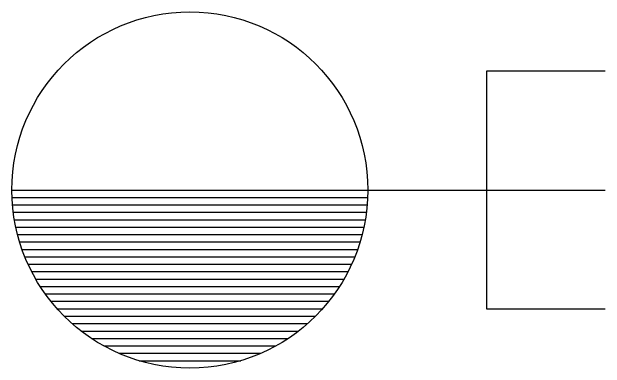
# Model space of a CAD drawing. Header units: millimetres. Extents: x -3 to 2253, y -3 to 1300.
# Drawn here: x 1202 to 1212, y 702 to 708 of the extents above; entities that cross this region are included whole.
import ezdxf

# ---------------------------------------------------------------- set-up
doc = ezdxf.new("R2010")
doc.units = ezdxf.units.MM
doc.layers.add('ROOD', color=1, linetype='Continuous')
doc.layers.add('VEILIG', color=7, linetype='Continuous')

# ---------------------------------------------------------------- blocks, each defined once
blk = doc.blocks.new('*X497')
at = {"color": 0}
for p, q in [((839.003, 201.875), (844.997, 201.875)), ((839.01, 201.75), (844.99, 201.75)), ((839.024, 201.625), (844.976, 201.625)), ((839.042, 201.5), (844.958, 201.5)), ((839.066, 201.375), (844.934, 201.375)), ((839.095, 201.25), (844.905, 201.25)), ((839.13, 201.125), (844.87, 201.125)), ((839.172, 201), (844.828, 201)), ((839.219, 200.875), (844.781, 200.875)), ((839.273, 200.75), (844.727, 200.75)), ((839.334, 200.625), (844.666, 200.625)), ((839.402, 200.5), (844.598, 200.5)), ((839.478, 200.375), (844.522, 200.375)), ((839.563, 200.25), (844.437, 200.25)), ((839.658, 200.125), (844.342, 200.125)), ((839.764, 200), (844.236, 200)), ((839.882, 199.875), (844.118, 199.875)), ((840.016, 199.75), (843.984, 199.75)), ((840.167, 199.625), (843.833, 199.625)), ((840.342, 199.5), (843.658, 199.5)), ((840.548, 199.375), (843.452, 199.375)), ((840.801, 199.25), (843.199, 199.25)), ((841.143, 199.125), (842.857, 199.125))]:
    blk.add_line(p, q, dxfattribs=at)
blk = doc.blocks.new('2001')
at = {"layer": 'VEILIG'}
for p, q in [((7, 2), (5, 2)), ((5, 2), (5, -2)), ((-3, 0), (5, 0)), ((5, 0), (7, 0)), ((5, -2), (7, -2))]:
    blk.add_line(p, q, dxfattribs=at)
blk.add_circle((0, 0), 3, dxfattribs=at)
at = {"layer": 'ROOD'}
blk.add_blockref('*X497', (-842, -202), dxfattribs=at)

msp = doc.modelspace()

# ---------------------------------------------------------------- block references
msp.add_blockref('2001', (1205, 705))

doc.saveas('drawing.dxf')
